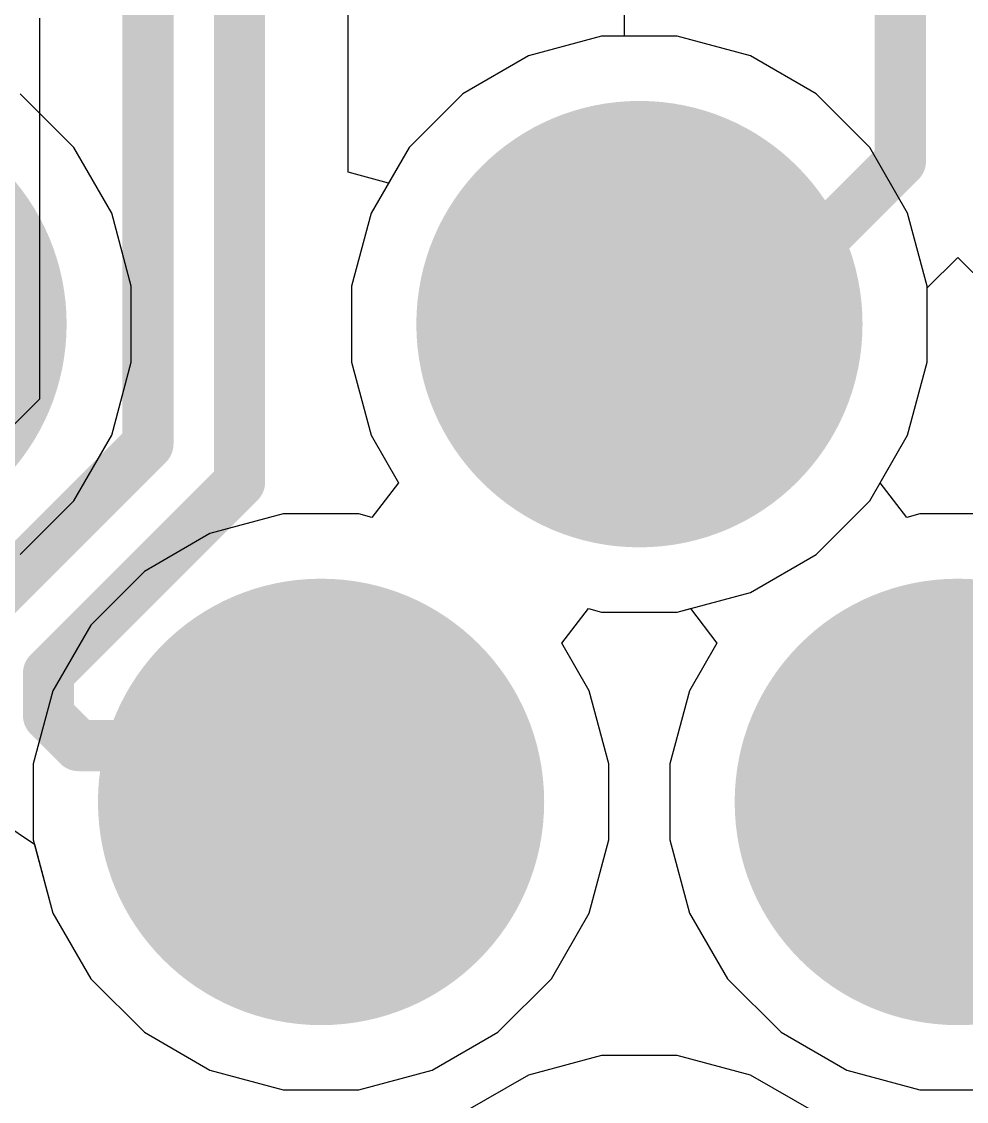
# Model space of a CAD drawing. Header units: inches. Extents: x 0 to 5271, y 0 to 5417.
# Drawn here: x 72.785 to 75.753, y 96.525 to 99.915 of the extents above; entities that cross this region are included whole.
import ezdxf

# ---------------------------------------------------------------- set-up
doc = ezdxf.new("R2010")
doc.units = ezdxf.units.IN
for name, color, linetype in [('Bottom Layer', 5, 'Continuous'), ('Bottom Solder', 6, 'Continuous'), ('Drill Drawing', 1, 'Continuous'), ('L2_GND1', 16, 'Continuous'), ('L3_SIG1', 76, 'Continuous'), ('L4_PWR', 90, 'Continuous'), ('L5_GND2', 156, 'Continuous'), ('L6_SIG2', 130, 'Continuous'), ('L7_GND3', 216, 'Continuous'), ('Multi-Layer', 9, 'Continuous'), ('Pad Holes', 156, 'Continuous'), ('Top Layer', 1, 'Continuous'), ('Top Solder', 216, 'Continuous')]:
    doc.layers.add(name, color=color, linetype=linetype)

# ---------------------------------------------------------------- blocks, each defined once
blk = doc.blocks.new('UEA1112C_8HS6_4F_528')
at = {"layer": 'Bottom Layer'}
h = blk.add_hatch(color=5, dxfattribs=at)
edge = h.paths.add_edge_path()
edge.add_arc((0, 0.15), 0.65, 0, 360)
h = blk.add_hatch(color=5, dxfattribs=at)
edge = h.paths.add_edge_path()
edge.add_arc((2, 0.15), 0.65, 0, 360)
h = blk.add_hatch(color=5, dxfattribs=at)
edge = h.paths.add_edge_path()
edge.add_arc((1, -1.35), 0.65, 0, 360)
h = blk.add_hatch(color=5, dxfattribs=at)
edge = h.paths.add_edge_path()
edge.add_arc((3.5, -1.35), 0.65, 0, 360)
at = {"layer": 'Bottom Solder'}
h = blk.add_hatch(color=6, dxfattribs=at)
edge = h.paths.add_edge_path()
edge.add_arc((0, 0.15), 0.7008, 0, 360)
h = blk.add_hatch(color=6, dxfattribs=at)
edge = h.paths.add_edge_path()
edge.add_arc((2, 0.15), 0.7008, 0, 360)
h = blk.add_hatch(color=6, dxfattribs=at)
edge = h.paths.add_edge_path()
edge.add_arc((1, -1.35), 0.7008, 0, 360)
h = blk.add_hatch(color=6, dxfattribs=at)
edge = h.paths.add_edge_path()
edge.add_arc((3.5, -1.35), 0.7008, 0, 360)
at = {"layer": 'L2_GND1'}
h = blk.add_hatch(color=16, dxfattribs=at)
edge = h.paths.add_edge_path()
edge.add_arc((0, 0.15), 0.65, 0, 360)
h = blk.add_hatch(color=16, dxfattribs=at)
edge = h.paths.add_edge_path()
edge.add_arc((2, 0.15), 0.65, 0, 360)
h = blk.add_hatch(color=16, dxfattribs=at)
edge = h.paths.add_edge_path()
edge.add_arc((1, -1.35), 0.65, 0, 360)
h = blk.add_hatch(color=16, dxfattribs=at)
edge = h.paths.add_edge_path()
edge.add_arc((3.5, -1.35), 0.65, 0, 360)
at = {"layer": 'L3_SIG1'}
h = blk.add_hatch(color=76, dxfattribs=at)
edge = h.paths.add_edge_path()
edge.add_arc((0, 0.15), 0.65, 0, 360)
h = blk.add_hatch(color=76, dxfattribs=at)
edge = h.paths.add_edge_path()
edge.add_arc((2, 0.15), 0.65, 0, 360)
h = blk.add_hatch(color=76, dxfattribs=at)
edge = h.paths.add_edge_path()
edge.add_arc((1, -1.35), 0.65, 0, 360)
h = blk.add_hatch(color=76, dxfattribs=at)
edge = h.paths.add_edge_path()
edge.add_arc((3.5, -1.35), 0.65, 0, 360)
at = {"layer": 'L4_PWR'}
h = blk.add_hatch(color=90, dxfattribs=at)
edge = h.paths.add_edge_path()
edge.add_arc((0, 0.15), 0.65, 0, 360)
h = blk.add_hatch(color=90, dxfattribs=at)
edge = h.paths.add_edge_path()
edge.add_arc((2, 0.15), 0.65, 0, 360)
h = blk.add_hatch(color=90, dxfattribs=at)
edge = h.paths.add_edge_path()
edge.add_arc((1, -1.35), 0.65, 0, 360)
h = blk.add_hatch(color=90, dxfattribs=at)
edge = h.paths.add_edge_path()
edge.add_arc((3.5, -1.35), 0.65, 0, 360)
at = {"layer": 'L5_GND2'}
h = blk.add_hatch(color=156, dxfattribs=at)
edge = h.paths.add_edge_path()
edge.add_arc((0, 0.15), 0.65, 0, 360)
h = blk.add_hatch(color=156, dxfattribs=at)
edge = h.paths.add_edge_path()
edge.add_arc((2, 0.15), 0.65, 0, 360)
h = blk.add_hatch(color=156, dxfattribs=at)
edge = h.paths.add_edge_path()
edge.add_arc((1, -1.35), 0.65, 0, 360)
h = blk.add_hatch(color=156, dxfattribs=at)
edge = h.paths.add_edge_path()
edge.add_arc((3.5, -1.35), 0.65, 0, 360)
at = {"layer": 'L6_SIG2'}
h = blk.add_hatch(color=130, dxfattribs=at)
edge = h.paths.add_edge_path()
edge.add_arc((0, 0.15), 0.65, 0, 360)
h = blk.add_hatch(color=130, dxfattribs=at)
edge = h.paths.add_edge_path()
edge.add_arc((2, 0.15), 0.65, 0, 360)
h = blk.add_hatch(color=130, dxfattribs=at)
edge = h.paths.add_edge_path()
edge.add_arc((1, -1.35), 0.65, 0, 360)
h = blk.add_hatch(color=130, dxfattribs=at)
edge = h.paths.add_edge_path()
edge.add_arc((3.5, -1.35), 0.65, 0, 360)
at = {"layer": 'L7_GND3'}
h = blk.add_hatch(color=216, dxfattribs=at)
edge = h.paths.add_edge_path()
edge.add_arc((0, 0.15), 0.65, 0, 360)
h = blk.add_hatch(color=216, dxfattribs=at)
edge = h.paths.add_edge_path()
edge.add_arc((2, 0.15), 0.65, 0, 360)
h = blk.add_hatch(color=216, dxfattribs=at)
edge = h.paths.add_edge_path()
edge.add_arc((1, -1.35), 0.65, 0, 360)
h = blk.add_hatch(color=216, dxfattribs=at)
edge = h.paths.add_edge_path()
edge.add_arc((3.5, -1.35), 0.65, 0, 360)
at = {"layer": 'Multi-Layer'}
h = blk.add_hatch(color=9, dxfattribs=at)
edge = h.paths.add_edge_path()
edge.add_arc((0, 0.15), 0.65, 0, 360)
h = blk.add_hatch(color=9, dxfattribs=at)
edge = h.paths.add_edge_path()
edge.add_arc((2, 0.15), 0.65, 0, 360)
h = blk.add_hatch(color=9, dxfattribs=at)
edge = h.paths.add_edge_path()
edge.add_arc((1, -1.35), 0.65, 0, 360)
h = blk.add_hatch(color=9, dxfattribs=at)
edge = h.paths.add_edge_path()
edge.add_arc((3.5, -1.35), 0.65, 0, 360)
at = {"layer": 'Pad Holes'}
h = blk.add_hatch(color=7, dxfattribs=at)
edge = h.paths.add_edge_path()
edge.add_arc((0, 0.15), 0.35, 0, 360)
h = blk.add_hatch(color=7, dxfattribs=at)
edge = h.paths.add_edge_path()
edge.add_arc((2, 0.15), 0.35, 0, 360)
h = blk.add_hatch(color=7, dxfattribs=at)
edge = h.paths.add_edge_path()
edge.add_arc((1, -1.35), 0.35, 0, 360)
at = {"layer": 'Top Layer'}
h = blk.add_hatch(color=1, dxfattribs=at)
edge = h.paths.add_edge_path()
edge.add_arc((0, 0.15), 0.65, 0, 360)
h = blk.add_hatch(color=1, dxfattribs=at)
edge = h.paths.add_edge_path()
edge.add_arc((2, 0.15), 0.65, 0, 360)
h = blk.add_hatch(color=1, dxfattribs=at)
edge = h.paths.add_edge_path()
edge.add_arc((1, -1.35), 0.65, 0, 360)
h = blk.add_hatch(color=1, dxfattribs=at)
edge = h.paths.add_edge_path()
edge.add_arc((3.5, -1.35), 0.65, 0, 360)
at = {"layer": 'Top Solder'}
h = blk.add_hatch(color=216, dxfattribs=at)
edge = h.paths.add_edge_path()
edge.add_arc((0, 0.15), 0.7008, 0, 360)
h = blk.add_hatch(color=216, dxfattribs=at)
edge = h.paths.add_edge_path()
edge.add_arc((2, 0.15), 0.7008, 0, 360)
h = blk.add_hatch(color=216, dxfattribs=at)
edge = h.paths.add_edge_path()
edge.add_arc((1, -1.35), 0.7008, 0, 360)
h = blk.add_hatch(color=216, dxfattribs=at)
edge = h.paths.add_edge_path()
edge.add_arc((3.5, -1.35), 0.7008, 0, 360)

msp = doc.modelspace()

# ---------------------------------------------------------------- linework, layer by layer
at = {"layer": 'Bottom Layer'}
for p, q in [((74.6784, 101.0662), (74.6784, 99.869)), ((73.8108, 99.4418), (73.8108, 100.0819)), ((72.8412, 99.9254), (72.8412, 98.7297)), ((74.607, 99.869), (74.3771, 99.8074)), ((74.6784, 99.869), (74.607, 99.869)), ((74.3771, 99.8074), (74.171, 99.6884)), ((74.171, 99.6884), (74.0027, 99.5201)), ((74.0027, 99.5201), (73.9378, 99.4078)), ((73.9378, 99.4078), (73.8108, 99.4418)), ((75.63, 99.0786), (75.726, 99.1746)), ((75.726, 99.1746), (75.822, 99.0786)), ((75.63, 98.846), (75.63, 99.0786)), ((75.5684, 98.6161), (75.63, 98.846)), ((72.8412, 98.7297), (72.3411, 98.2296)), ((75.4494, 98.4099), (75.5684, 98.6161)), ((75.2811, 98.2416), (75.4494, 98.4099)), ((75.075, 98.1226), (75.2811, 98.2416)), ((74.845, 98.061), (75.075, 98.1226)), ((74.4824, 97.9629), (74.5661, 98.072)), ((74.5661, 98.072), (74.607, 98.061)), ((74.607, 98.061), (74.845, 98.061)), ((74.5684, 97.814), (74.4824, 97.9629)), ((74.63, 97.5841), (74.5684, 97.814)), ((74.63, 97.346), (74.63, 97.5841)), ((72.7261, 97.3988), (72.8257, 97.3322)), ((72.8257, 97.3322), (72.8836, 97.1161)), ((74.5684, 97.1161), (74.63, 97.346)), ((72.8836, 97.1161), (73.0027, 96.91)), ((74.4494, 96.91), (74.5684, 97.1161)), ((73.0027, 96.91), (73.171, 96.7417)), ((74.2811, 96.7417), (74.4494, 96.91)), ((73.171, 96.7417), (73.3771, 96.6226)), ((74.075, 96.6226), (74.2811, 96.7417)), ((74.607, 96.669), (74.3771, 96.6074)), ((74.845, 96.669), (74.607, 96.669)), ((75.075, 96.6074), (74.845, 96.669)), ((73.3771, 96.6226), (73.607, 96.561)), ((73.845, 96.561), (74.075, 96.6226)), ((74.3771, 96.6074), (74.171, 96.4884)), ((75.2811, 96.4884), (75.075, 96.6074)), ((73.607, 96.561), (73.845, 96.561))]:
    msp.add_line(p, q, dxfattribs=at)
for points in [[(75.5458, 99.4765, 0.1608, 0.1608, 0), (75.5458, 100.1648, 0.1608, 0.1608, 0)], [(73.1821, 98.7949, 0.1608, 0.1608, 0), (73.1821, 100.0819, 0.1608, 0.1608, 0)], [(73.4699, 98.7949, 0.1608, 0.1608, 0), (73.4699, 100.0819, 0.1608, 0.1608, 0)], [(75.0343, 98.965, 0.1608, 0.1608, 0), (75.5458, 99.4765, 0.1608, 0.1608, 0)], [(74.726, 98.965, 0.1608, 0.1608, 0), (75.0343, 98.965, 0.1608, 0.1608, 0)], [(73.1821, 98.5884, 0.1608, 0.1608, 0), (73.1821, 98.7949, 0.1608, 0.1608, 0)], [(73.4699, 98.4692, 0.1608, 0.1608, 0), (73.4699, 98.7949, 0.1608, 0.1608, 0)], [(72.5822, 97.9885, 0.1608, 0.1608, 0), (73.1821, 98.5884, 0.1608, 0.1608, 0)], [(72.87, 97.8693, 0.1608, 0.1608, 0), (73.4699, 98.4692, 0.1608, 0.1608, 0)], [(72.87, 97.7361, 0.1608, 0.1608, 0), (72.87, 97.8693, 0.1608, 0.1608, 0)], [(72.87, 97.7361, 0.1608, 0.1608, 0), (72.9641, 97.6419, 0.1608, 0.1608, 0)], [(72.9641, 97.6419, 0.1608, 0.1608, 0), (73.5492, 97.6419, 0.1608, 0.1608, 0)], [(73.5492, 97.6419, 0.1608, 0.1608, 0), (73.726, 97.465, 0.1608, 0.1608, 0)]]:
    msp.add_lwpolyline(points, format="xyseb", dxfattribs=at)
for points in [[(75.5056, 99.4765, 0.0804, 0.0804, 1), (75.586, 99.4765, 0.0804, 0.0804, 1)], [(75.5056, 99.4765, 0.0804, 0.0804, 1), (75.586, 99.4765, 0.0804, 0.0804, 1)], [(74.6858, 98.965, 0.0804, 0.0804, 1), (74.7662, 98.965, 0.0804, 0.0804, 1)], [(74.9941, 98.965, 0.0804, 0.0804, 1), (75.0745, 98.965, 0.0804, 0.0804, 1)], [(74.9941, 98.965, 0.0804, 0.0804, 1), (75.0745, 98.965, 0.0804, 0.0804, 1)], [(73.1419, 98.7949, 0.0804, 0.0804, 1), (73.2223, 98.7949, 0.0804, 0.0804, 1)], [(73.1419, 98.7949, 0.0804, 0.0804, 1), (73.2223, 98.7949, 0.0804, 0.0804, 1)], [(73.4297, 98.7949, 0.0804, 0.0804, 1), (73.5101, 98.7949, 0.0804, 0.0804, 1)], [(73.4297, 98.7949, 0.0804, 0.0804, 1), (73.5101, 98.7949, 0.0804, 0.0804, 1)], [(73.1419, 98.5884, 0.0804, 0.0804, 1), (73.2223, 98.5884, 0.0804, 0.0804, 1)], [(73.1419, 98.5884, 0.0804, 0.0804, 1), (73.2223, 98.5884, 0.0804, 0.0804, 1)], [(73.4297, 98.4692, 0.0804, 0.0804, 1), (73.5101, 98.4692, 0.0804, 0.0804, 1)], [(73.4297, 98.4692, 0.0804, 0.0804, 1), (73.5101, 98.4692, 0.0804, 0.0804, 1)], [(72.8298, 97.8693, 0.0804, 0.0804, 1), (72.9101, 97.8693, 0.0804, 0.0804, 1)], [(72.8298, 97.8693, 0.0804, 0.0804, 1), (72.9101, 97.8693, 0.0804, 0.0804, 1)], [(72.8298, 97.7361, 0.0804, 0.0804, 1), (72.9101, 97.7361, 0.0804, 0.0804, 1)], [(72.8298, 97.7361, 0.0804, 0.0804, 1), (72.9101, 97.7361, 0.0804, 0.0804, 1)], [(72.9239, 97.6419, 0.0804, 0.0804, 1), (73.0043, 97.6419, 0.0804, 0.0804, 1)], [(72.9239, 97.6419, 0.0804, 0.0804, 1), (73.0043, 97.6419, 0.0804, 0.0804, 1)], [(73.509, 97.6419, 0.0804, 0.0804, 1), (73.5894, 97.6419, 0.0804, 0.0804, 1)], [(73.509, 97.6419, 0.0804, 0.0804, 1), (73.5894, 97.6419, 0.0804, 0.0804, 1)], [(73.6858, 97.465, 0.0804, 0.0804, 1), (73.7662, 97.465, 0.0804, 0.0804, 1)]]:
    msp.add_lwpolyline(points, format="xyseb", close=True, dxfattribs=at)
at = {"layer": 'Drill Drawing'}
for points in [[(74.98, 98.965, 0.0508, 0.0508, 1), (74.472, 98.965, 0.0508, 0.0508, 1)], [(74.4593, 98.965, 0.0254, 0.0254, 1), (74.4847, 98.965, 0.0254, 0.0254, 1)], [(74.9673, 98.965, 0.0254, 0.0254, 1), (74.9927, 98.965, 0.0254, 0.0254, 1)], [(73.98, 97.465, 0.0508, 0.0508, 1), (73.472, 97.465, 0.0508, 0.0508, 1)], [(75.98, 97.465, 0.0508, 0.0508, 1), (75.472, 97.465, 0.0508, 0.0508, 1)], [(73.4593, 97.465, 0.0254, 0.0254, 1), (73.4847, 97.465, 0.0254, 0.0254, 1)], [(73.9673, 97.465, 0.0254, 0.0254, 1), (73.9927, 97.465, 0.0254, 0.0254, 1)], [(75.4593, 97.465, 0.0254, 0.0254, 1), (75.4847, 97.465, 0.0254, 0.0254, 1)]]:
    msp.add_lwpolyline(points, format="xyseb", close=True, dxfattribs=at)
at = {"layer": 'L2_GND1'}
for p, q in [((74.607, 99.869), (74.3771, 99.8074)), ((74.845, 99.869), (74.607, 99.869)), ((75.075, 99.8074), (74.845, 99.869)), ((74.3771, 99.8074), (74.171, 99.6884)), ((75.2811, 99.6884), (75.075, 99.8074)), ((72.9494, 99.5201), (72.7811, 99.6884)), ((74.171, 99.6884), (74.0027, 99.5201)), ((75.4494, 99.5201), (75.2811, 99.6884)), ((73.0684, 99.3139), (72.9494, 99.5201)), ((74.0027, 99.5201), (73.8836, 99.3139)), ((75.5684, 99.3139), (75.4494, 99.5201)), ((73.13, 99.084), (73.0684, 99.3139)), ((73.8836, 99.3139), (73.822, 99.084)), ((75.63, 99.084), (75.5684, 99.3139)), ((73.13, 98.846), (73.13, 99.084)), ((73.822, 99.084), (73.822, 98.846)), ((75.63, 98.846), (75.63, 99.084)), ((73.0684, 98.6161), (73.13, 98.846)), ((73.822, 98.846), (73.8836, 98.6161)), ((75.5684, 98.6161), (75.63, 98.846)), ((72.9494, 98.4099), (73.0684, 98.6161)), ((73.8836, 98.6161), (73.9696, 98.4671)), ((75.4824, 98.4671), (75.5684, 98.6161)), ((73.9696, 98.4671), (73.8859, 98.3581)), ((75.5661, 98.3581), (75.4824, 98.4671)), ((72.7811, 98.2416), (72.9494, 98.4099)), ((73.607, 98.369), (73.3771, 98.3074)), ((73.845, 98.369), (73.607, 98.369)), ((73.8859, 98.3581), (73.845, 98.369)), ((75.607, 98.369), (75.5661, 98.3581)), ((75.845, 98.369), (75.607, 98.369)), ((73.3771, 98.3074), (73.171, 98.1884)), ((73.171, 98.1884), (73.0027, 98.0201)), ((74.4824, 97.9629), (74.5661, 98.072)), ((74.5661, 98.072), (74.607, 98.061)), ((74.607, 98.061), (74.845, 98.061)), ((74.845, 98.061), (74.8859, 98.072)), ((74.8859, 98.072), (74.9696, 97.9629)), ((73.0027, 98.0201), (72.8836, 97.814)), ((74.5684, 97.814), (74.4824, 97.9629)), ((74.9696, 97.9629), (74.8836, 97.814)), ((72.8836, 97.814), (72.822, 97.5841)), ((74.63, 97.5841), (74.5684, 97.814)), ((74.8836, 97.814), (74.822, 97.5841)), ((72.822, 97.5841), (72.822, 97.346)), ((74.63, 97.346), (74.63, 97.5841)), ((74.822, 97.5841), (74.822, 97.346)), ((72.822, 97.346), (72.8836, 97.1161)), ((74.5684, 97.1161), (74.63, 97.346)), ((74.822, 97.346), (74.8836, 97.1161)), ((72.8836, 97.1161), (73.0027, 96.91)), ((74.4494, 96.91), (74.5684, 97.1161)), ((74.8836, 97.1161), (75.0027, 96.91)), ((73.0027, 96.91), (73.171, 96.7417)), ((74.2811, 96.7417), (74.4494, 96.91)), ((75.0027, 96.91), (75.171, 96.7417)), ((73.171, 96.7417), (73.3771, 96.6226)), ((74.075, 96.6226), (74.2811, 96.7417)), ((75.171, 96.7417), (75.3771, 96.6226)), ((74.607, 96.669), (74.3771, 96.6074)), ((74.845, 96.669), (74.607, 96.669)), ((75.075, 96.6074), (74.845, 96.669)), ((73.3771, 96.6226), (73.607, 96.561)), ((73.845, 96.561), (74.075, 96.6226)), ((75.3771, 96.6226), (75.607, 96.561)), ((74.3771, 96.6074), (74.171, 96.4884)), ((75.2811, 96.4884), (75.075, 96.6074)), ((73.607, 96.561), (73.845, 96.561)), ((75.607, 96.561), (75.845, 96.561))]:
    msp.add_line(p, q, dxfattribs=at)
at = {"layer": 'L3_SIG1'}
for p, q in [((74.607, 99.869), (74.3771, 99.8074)), ((74.845, 99.869), (74.607, 99.869)), ((75.075, 99.8074), (74.845, 99.869)), ((74.3771, 99.8074), (74.171, 99.6884)), ((75.2811, 99.6884), (75.075, 99.8074)), ((74.171, 99.6884), (74.0027, 99.5201)), ((75.4494, 99.5201), (75.2811, 99.6884)), ((74.0027, 99.5201), (73.8836, 99.3139)), ((75.5684, 99.3139), (75.4494, 99.5201)), ((73.8836, 99.3139), (73.822, 99.084)), ((75.63, 99.084), (75.5684, 99.3139)), ((73.822, 99.084), (73.822, 98.846)), ((75.63, 98.846), (75.63, 99.084)), ((73.822, 98.846), (73.8836, 98.6161)), ((75.5684, 98.6161), (75.63, 98.846)), ((73.8836, 98.6161), (73.9696, 98.4671)), ((75.4494, 98.4099), (75.5684, 98.6161)), ((73.9696, 98.4671), (73.8859, 98.3581)), ((75.2811, 98.2416), (75.4494, 98.4099)), ((73.607, 98.369), (73.3771, 98.3074)), ((73.845, 98.369), (73.607, 98.369)), ((73.8859, 98.3581), (73.845, 98.369)), ((73.3771, 98.3074), (73.171, 98.1884)), ((75.075, 98.1226), (75.2811, 98.2416)), ((73.171, 98.1884), (73.0027, 98.0201)), ((74.845, 98.061), (75.075, 98.1226)), ((74.4824, 97.9629), (74.5661, 98.072)), ((74.5661, 98.072), (74.607, 98.061)), ((74.607, 98.061), (74.845, 98.061)), ((73.0027, 98.0201), (72.8836, 97.814)), ((74.5684, 97.814), (74.4824, 97.9629)), ((72.8836, 97.814), (72.822, 97.5841)), ((74.63, 97.5841), (74.5684, 97.814)), ((72.822, 97.5841), (72.822, 97.346)), ((74.63, 97.346), (74.63, 97.5841)), ((72.822, 97.346), (72.8836, 97.1161)), ((74.5684, 97.1161), (74.63, 97.346)), ((72.8836, 97.1161), (73.0027, 96.91)), ((74.4494, 96.91), (74.5684, 97.1161)), ((73.0027, 96.91), (73.171, 96.7417)), ((74.2811, 96.7417), (74.4494, 96.91)), ((73.171, 96.7417), (73.3771, 96.6226)), ((74.075, 96.6226), (74.2811, 96.7417)), ((74.607, 96.669), (74.3771, 96.6074)), ((74.845, 96.669), (74.607, 96.669)), ((75.075, 96.6074), (74.845, 96.669)), ((73.3771, 96.6226), (73.607, 96.561)), ((73.845, 96.561), (74.075, 96.6226)), ((74.3771, 96.6074), (74.171, 96.4884)), ((75.2811, 96.4884), (75.075, 96.6074)), ((73.607, 96.561), (73.845, 96.561))]:
    msp.add_line(p, q, dxfattribs=at)
at = {"layer": 'L4_PWR'}
for p, q in [((74.607, 99.869), (74.3771, 99.8074)), ((74.845, 99.869), (74.607, 99.869)), ((75.075, 99.8074), (74.845, 99.869)), ((74.3771, 99.8074), (74.171, 99.6884)), ((75.2811, 99.6884), (75.075, 99.8074)), ((72.9494, 99.5201), (72.7811, 99.6884)), ((74.171, 99.6884), (74.0027, 99.5201)), ((75.4494, 99.5201), (75.2811, 99.6884)), ((73.0684, 99.3139), (72.9494, 99.5201)), ((74.0027, 99.5201), (73.8836, 99.3139)), ((75.5684, 99.3139), (75.4494, 99.5201)), ((73.13, 99.084), (73.0684, 99.3139)), ((73.8836, 99.3139), (73.822, 99.084)), ((75.63, 99.084), (75.5684, 99.3139)), ((73.13, 98.846), (73.13, 99.084)), ((73.822, 99.084), (73.822, 98.846)), ((75.63, 98.846), (75.63, 99.084)), ((73.0684, 98.6161), (73.13, 98.846)), ((73.822, 98.846), (73.8836, 98.6161)), ((75.5684, 98.6161), (75.63, 98.846)), ((72.9494, 98.4099), (73.0684, 98.6161)), ((73.8836, 98.6161), (73.9696, 98.4671)), ((75.4824, 98.4671), (75.5684, 98.6161)), ((73.9696, 98.4671), (73.8859, 98.3581)), ((75.5661, 98.3581), (75.4824, 98.4671)), ((72.7811, 98.2416), (72.9494, 98.4099)), ((73.607, 98.369), (73.3771, 98.3074)), ((73.845, 98.369), (73.607, 98.369)), ((73.8859, 98.3581), (73.845, 98.369)), ((75.607, 98.369), (75.5661, 98.3581)), ((75.845, 98.369), (75.607, 98.369)), ((73.3771, 98.3074), (73.171, 98.1884)), ((73.171, 98.1884), (73.0027, 98.0201)), ((74.4824, 97.9629), (74.5661, 98.072)), ((74.5661, 98.072), (74.607, 98.061)), ((74.607, 98.061), (74.845, 98.061)), ((74.845, 98.061), (74.8859, 98.072)), ((74.8859, 98.072), (74.9696, 97.9629)), ((73.0027, 98.0201), (72.8836, 97.814)), ((74.5684, 97.814), (74.4824, 97.9629)), ((74.9696, 97.9629), (74.8836, 97.814)), ((72.8836, 97.814), (72.822, 97.5841)), ((74.63, 97.5841), (74.5684, 97.814)), ((74.8836, 97.814), (74.822, 97.5841)), ((72.822, 97.5841), (72.822, 97.346)), ((74.63, 97.346), (74.63, 97.5841)), ((74.822, 97.5841), (74.822, 97.346)), ((72.822, 97.346), (72.8836, 97.1161)), ((74.5684, 97.1161), (74.63, 97.346)), ((74.822, 97.346), (74.8836, 97.1161)), ((72.8836, 97.1161), (73.0027, 96.91)), ((74.4494, 96.91), (74.5684, 97.1161)), ((74.8836, 97.1161), (75.0027, 96.91)), ((73.0027, 96.91), (73.171, 96.7417)), ((74.2811, 96.7417), (74.4494, 96.91)), ((75.0027, 96.91), (75.171, 96.7417)), ((73.171, 96.7417), (73.3771, 96.6226)), ((74.075, 96.6226), (74.2811, 96.7417)), ((75.171, 96.7417), (75.3771, 96.6226)), ((74.607, 96.669), (74.3771, 96.6074)), ((74.845, 96.669), (74.607, 96.669)), ((75.075, 96.6074), (74.845, 96.669)), ((73.3771, 96.6226), (73.607, 96.561)), ((73.845, 96.561), (74.075, 96.6226)), ((75.3771, 96.6226), (75.607, 96.561)), ((74.3771, 96.6074), (74.171, 96.4884)), ((75.2811, 96.4884), (75.075, 96.6074)), ((73.607, 96.561), (73.845, 96.561)), ((75.607, 96.561), (75.845, 96.561))]:
    msp.add_line(p, q, dxfattribs=at)
at = {"layer": 'L5_GND2'}
for p, q in [((74.607, 99.869), (74.3771, 99.8074)), ((74.845, 99.869), (74.607, 99.869)), ((75.075, 99.8074), (74.845, 99.869)), ((74.3771, 99.8074), (74.171, 99.6884)), ((75.2811, 99.6884), (75.075, 99.8074)), ((74.171, 99.6884), (74.0027, 99.5201)), ((75.4494, 99.5201), (75.2811, 99.6884)), ((74.0027, 99.5201), (73.8836, 99.3139)), ((75.5684, 99.3139), (75.4494, 99.5201)), ((73.8836, 99.3139), (73.822, 99.084)), ((75.63, 99.084), (75.5684, 99.3139)), ((73.822, 99.084), (73.822, 98.846)), ((75.63, 98.846), (75.63, 99.084)), ((73.822, 98.846), (73.8836, 98.6161)), ((75.5684, 98.6161), (75.63, 98.846)), ((73.8836, 98.6161), (73.9696, 98.4671)), ((75.4494, 98.4099), (75.5684, 98.6161)), ((73.9696, 98.4671), (73.8859, 98.3581)), ((75.2811, 98.2416), (75.4494, 98.4099)), ((73.607, 98.369), (73.3771, 98.3074)), ((73.845, 98.369), (73.607, 98.369)), ((73.8859, 98.3581), (73.845, 98.369)), ((73.3771, 98.3074), (73.171, 98.1884)), ((75.075, 98.1226), (75.2811, 98.2416)), ((73.171, 98.1884), (73.0027, 98.0201)), ((74.845, 98.061), (75.075, 98.1226)), ((74.4824, 97.9629), (74.5661, 98.072)), ((74.5661, 98.072), (74.607, 98.061)), ((74.607, 98.061), (74.845, 98.061)), ((73.0027, 98.0201), (72.8836, 97.814)), ((74.5684, 97.814), (74.4824, 97.9629)), ((72.8836, 97.814), (72.822, 97.5841)), ((74.63, 97.5841), (74.5684, 97.814)), ((72.822, 97.5841), (72.822, 97.346)), ((74.63, 97.346), (74.63, 97.5841)), ((72.822, 97.346), (72.8836, 97.1161)), ((74.5684, 97.1161), (74.63, 97.346)), ((72.8836, 97.1161), (73.0027, 96.91)), ((74.4494, 96.91), (74.5684, 97.1161)), ((73.0027, 96.91), (73.171, 96.7417)), ((74.2811, 96.7417), (74.4494, 96.91)), ((73.171, 96.7417), (73.3771, 96.6226)), ((74.075, 96.6226), (74.2811, 96.7417)), ((74.607, 96.669), (74.3771, 96.6074)), ((74.845, 96.669), (74.607, 96.669)), ((75.075, 96.6074), (74.845, 96.669)), ((73.3771, 96.6226), (73.607, 96.561)), ((73.845, 96.561), (74.075, 96.6226)), ((74.3771, 96.6074), (74.171, 96.4884)), ((75.2811, 96.4884), (75.075, 96.6074)), ((73.607, 96.561), (73.845, 96.561))]:
    msp.add_line(p, q, dxfattribs=at)
at = {"layer": 'L6_SIG2'}
for p, q in [((74.607, 99.869), (74.3771, 99.8074)), ((74.845, 99.869), (74.607, 99.869)), ((75.075, 99.8074), (74.845, 99.869)), ((74.3771, 99.8074), (74.171, 99.6884)), ((75.2811, 99.6884), (75.075, 99.8074)), ((74.171, 99.6884), (74.0027, 99.5201)), ((75.4494, 99.5201), (75.2811, 99.6884)), ((74.0027, 99.5201), (73.8836, 99.3139)), ((75.5684, 99.3139), (75.4494, 99.5201)), ((73.8836, 99.3139), (73.822, 99.084)), ((75.63, 99.084), (75.5684, 99.3139)), ((73.822, 99.084), (73.822, 98.846)), ((75.63, 98.846), (75.63, 99.084)), ((73.822, 98.846), (73.8836, 98.6161)), ((75.5684, 98.6161), (75.63, 98.846)), ((73.8836, 98.6161), (73.9696, 98.4671)), ((75.4494, 98.4099), (75.5684, 98.6161)), ((73.9696, 98.4671), (73.8859, 98.3581)), ((75.2811, 98.2416), (75.4494, 98.4099)), ((73.607, 98.369), (73.3771, 98.3074)), ((73.845, 98.369), (73.607, 98.369)), ((73.8859, 98.3581), (73.845, 98.369)), ((73.3771, 98.3074), (73.171, 98.1884)), ((75.075, 98.1226), (75.2811, 98.2416)), ((73.171, 98.1884), (73.0027, 98.0201)), ((74.845, 98.061), (75.075, 98.1226)), ((74.4824, 97.9629), (74.5661, 98.072)), ((74.5661, 98.072), (74.607, 98.061)), ((74.607, 98.061), (74.845, 98.061)), ((73.0027, 98.0201), (72.8836, 97.814)), ((74.5684, 97.814), (74.4824, 97.9629)), ((72.8836, 97.814), (72.822, 97.5841)), ((74.63, 97.5841), (74.5684, 97.814)), ((72.822, 97.5841), (72.822, 97.346)), ((74.63, 97.346), (74.63, 97.5841)), ((72.822, 97.346), (72.8836, 97.1161)), ((74.5684, 97.1161), (74.63, 97.346)), ((72.8836, 97.1161), (73.0027, 96.91)), ((74.4494, 96.91), (74.5684, 97.1161)), ((73.0027, 96.91), (73.171, 96.7417)), ((74.2811, 96.7417), (74.4494, 96.91)), ((73.171, 96.7417), (73.3771, 96.6226)), ((74.075, 96.6226), (74.2811, 96.7417)), ((74.607, 96.669), (74.3771, 96.6074)), ((74.845, 96.669), (74.607, 96.669)), ((75.075, 96.6074), (74.845, 96.669)), ((73.3771, 96.6226), (73.607, 96.561)), ((73.845, 96.561), (74.075, 96.6226)), ((74.3771, 96.6074), (74.171, 96.4884)), ((75.2811, 96.4884), (75.075, 96.6074)), ((73.607, 96.561), (73.845, 96.561))]:
    msp.add_line(p, q, dxfattribs=at)
at = {"layer": 'L7_GND3'}
for p, q in [((74.607, 99.869), (74.3771, 99.8074)), ((74.845, 99.869), (74.607, 99.869)), ((75.075, 99.8074), (74.845, 99.869)), ((74.3771, 99.8074), (74.171, 99.6884)), ((75.2811, 99.6884), (75.075, 99.8074)), ((74.171, 99.6884), (74.0027, 99.5201)), ((75.4494, 99.5201), (75.2811, 99.6884)), ((74.0027, 99.5201), (73.8836, 99.3139)), ((75.5684, 99.3139), (75.4494, 99.5201)), ((73.8836, 99.3139), (73.822, 99.084)), ((75.63, 99.084), (75.5684, 99.3139)), ((73.822, 99.084), (73.822, 98.846)), ((75.63, 98.846), (75.63, 99.084)), ((73.822, 98.846), (73.8836, 98.6161)), ((75.5684, 98.6161), (75.63, 98.846)), ((73.8836, 98.6161), (73.9696, 98.4671)), ((75.4494, 98.4099), (75.5684, 98.6161)), ((73.9696, 98.4671), (73.8859, 98.3581)), ((75.2811, 98.2416), (75.4494, 98.4099)), ((73.607, 98.369), (73.3771, 98.3074)), ((73.845, 98.369), (73.607, 98.369)), ((73.8859, 98.3581), (73.845, 98.369)), ((73.3771, 98.3074), (73.171, 98.1884)), ((75.075, 98.1226), (75.2811, 98.2416)), ((73.171, 98.1884), (73.0027, 98.0201)), ((74.845, 98.061), (75.075, 98.1226)), ((74.4824, 97.9629), (74.5661, 98.072)), ((74.5661, 98.072), (74.607, 98.061)), ((74.607, 98.061), (74.845, 98.061)), ((73.0027, 98.0201), (72.8836, 97.814)), ((74.5684, 97.814), (74.4824, 97.9629)), ((72.8836, 97.814), (72.822, 97.5841)), ((74.63, 97.5841), (74.5684, 97.814)), ((72.822, 97.5841), (72.822, 97.346)), ((74.63, 97.346), (74.63, 97.5841)), ((72.822, 97.346), (72.8836, 97.1161)), ((74.5684, 97.1161), (74.63, 97.346)), ((72.8836, 97.1161), (73.0027, 96.91)), ((74.4494, 96.91), (74.5684, 97.1161)), ((73.0027, 96.91), (73.171, 96.7417)), ((74.2811, 96.7417), (74.4494, 96.91)), ((73.171, 96.7417), (73.3771, 96.6226)), ((74.075, 96.6226), (74.2811, 96.7417)), ((74.607, 96.669), (74.3771, 96.6074)), ((74.845, 96.669), (74.607, 96.669)), ((75.075, 96.6074), (74.845, 96.669)), ((73.3771, 96.6226), (73.607, 96.561)), ((73.845, 96.561), (74.075, 96.6226)), ((74.3771, 96.6074), (74.171, 96.4884)), ((75.2811, 96.4884), (75.075, 96.6074)), ((73.607, 96.561), (73.845, 96.561))]:
    msp.add_line(p, q, dxfattribs=at)
at = {"layer": 'Top Layer'}
for p, q in [((74.607, 99.869), (74.3771, 99.8074)), ((74.845, 99.869), (74.607, 99.869)), ((75.075, 99.8074), (74.845, 99.869)), ((74.3771, 99.8074), (74.171, 99.6884)), ((75.2811, 99.6884), (75.075, 99.8074)), ((74.171, 99.6884), (74.0027, 99.5201)), ((75.4494, 99.5201), (75.2811, 99.6884)), ((74.0027, 99.5201), (73.8836, 99.3139)), ((75.5684, 99.3139), (75.4494, 99.5201)), ((73.8836, 99.3139), (73.822, 99.084)), ((75.63, 99.084), (75.5684, 99.3139)), ((73.822, 99.084), (73.822, 98.846)), ((75.63, 98.846), (75.63, 99.084)), ((73.822, 98.846), (73.8836, 98.6161)), ((75.5684, 98.6161), (75.63, 98.846)), ((73.8836, 98.6161), (73.9696, 98.4671)), ((75.4494, 98.4099), (75.5684, 98.6161)), ((73.9696, 98.4671), (73.8859, 98.3581)), ((75.2811, 98.2416), (75.4494, 98.4099)), ((73.607, 98.369), (73.3771, 98.3074)), ((73.845, 98.369), (73.607, 98.369)), ((73.8859, 98.3581), (73.845, 98.369)), ((73.3771, 98.3074), (73.171, 98.1884)), ((75.075, 98.1226), (75.2811, 98.2416)), ((73.171, 98.1884), (73.0027, 98.0201)), ((74.845, 98.061), (75.075, 98.1226)), ((74.4824, 97.9629), (74.5661, 98.072)), ((74.5661, 98.072), (74.607, 98.061)), ((74.607, 98.061), (74.845, 98.061)), ((73.0027, 98.0201), (72.8836, 97.814)), ((74.5684, 97.814), (74.4824, 97.9629)), ((72.8836, 97.814), (72.822, 97.5841)), ((74.63, 97.5841), (74.5684, 97.814)), ((72.822, 97.5841), (72.822, 97.346)), ((74.63, 97.346), (74.63, 97.5841)), ((72.822, 97.346), (72.8836, 97.1161)), ((74.5684, 97.1161), (74.63, 97.346)), ((72.8836, 97.1161), (73.0027, 96.91)), ((74.4494, 96.91), (74.5684, 97.1161)), ((73.0027, 96.91), (73.171, 96.7417)), ((74.2811, 96.7417), (74.4494, 96.91)), ((73.171, 96.7417), (73.3771, 96.6226)), ((74.075, 96.6226), (74.2811, 96.7417)), ((74.607, 96.669), (74.3771, 96.6074)), ((74.845, 96.669), (74.607, 96.669)), ((75.075, 96.6074), (74.845, 96.669)), ((73.3771, 96.6226), (73.607, 96.561)), ((73.845, 96.561), (74.075, 96.6226)), ((74.3771, 96.6074), (74.171, 96.4884)), ((75.2811, 96.4884), (75.075, 96.6074)), ((73.607, 96.561), (73.845, 96.561))]:
    msp.add_line(p, q, dxfattribs=at)

# ---------------------------------------------------------------- block references
at = {"rotation": 180}
msp.add_blockref('UEA1112C_8HS6_4F_528', (75.726, 97.615), dxfattribs=at)

doc.saveas('drawing.dxf')
